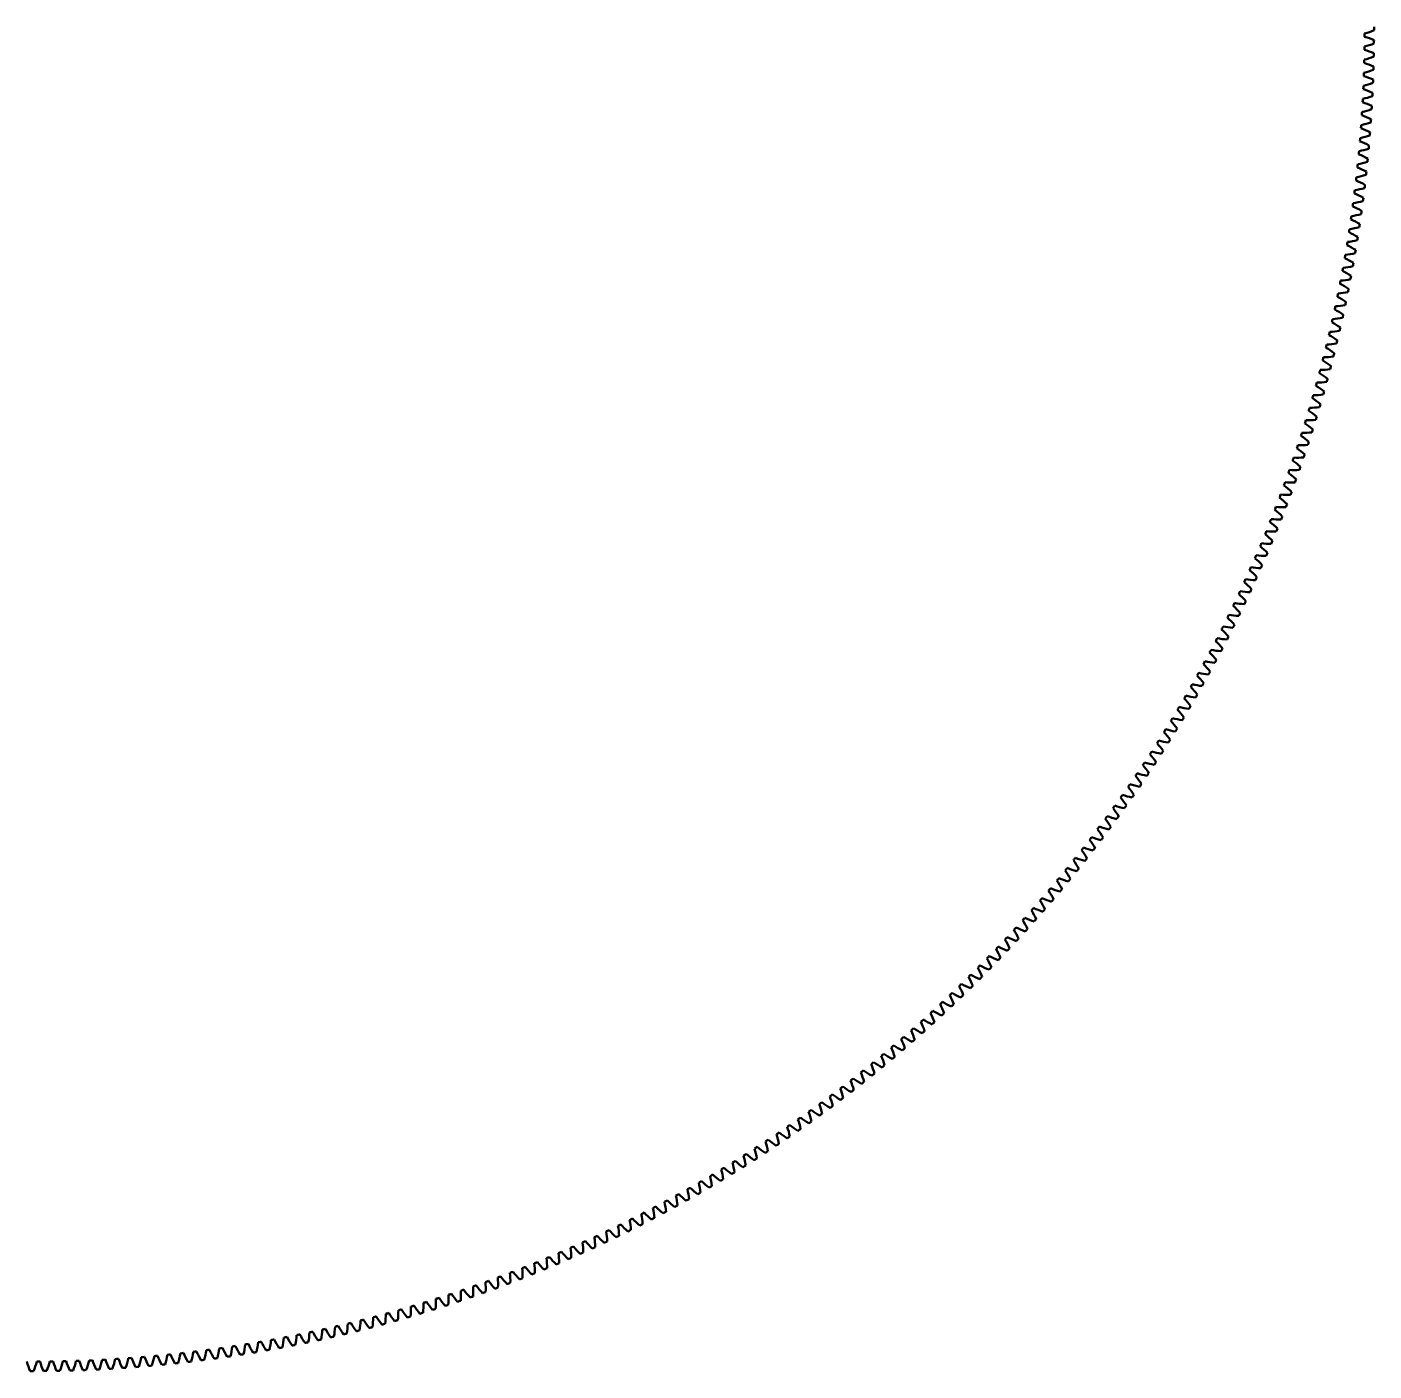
# Model space of a CAD drawing. Header units: millimetres. Extents: x -752 to 855, y 35 to 1642.
# Drawn here: x 48 to 855, y 35 to 839 of the extents above; entities that cross this region are included whole.
import ezdxf

# ---------------------------------------------------------------- set-up
doc = ezdxf.new("R2010")
doc.units = ezdxf.units.MM
doc.header["$LTSCALE"] = 0.2
doc.layers.add('Visible (ISO)', color=7, linetype='Continuous', lineweight=50)

msp = doc.modelspace()

# ---------------------------------------------------------------- linework, layer by layer
at = {"layer": 'Visible (ISO)'}
for centre, radius, start, end in [((51.29, 838.04), 803.48, 359.92969, 0.07031), ((51.29, 838.04), 797.86, 359.64844, 359.78906), ((838.07, 793.4), 41.25, 66.16836, 74.44501), ((838.47, 874.95), 41.25, 284.99249, 293.26914), ((51.29, 838.04), 803.48, 359.36719, 359.50781), ((51.29, 838.04), 797.86, 359.08594, 359.22656), ((837.59, 785.68), 41.25, 65.60586, 73.88251), ((838.8, 867.22), 41.25, 284.42999, 292.70664), ((51.29, 838.04), 803.48, 358.80469, 358.94531), ((51.29, 838.04), 797.86, 358.52344, 358.66406), ((837.04, 777.96), 41.25, 65.04336, 73.32001), ((839.04, 859.49), 41.25, 283.86749, 292.14414), ((51.29, 838.04), 803.48, 358.24219, 358.38281), ((51.29, 838.04), 797.86, 357.96094, 358.10156), ((836.41, 770.25), 41.25, 64.48086, 72.75751), ((839.22, 851.75), 41.25, 283.30499, 291.58164), ((51.29, 838.04), 803.48, 357.67969, 357.82031), ((51.29, 838.04), 797.86, 357.39844, 357.53906), ((835.71, 762.54), 41.25, 63.91836, 72.19501), ((839.31, 844.02), 41.25, 282.74249, 291.01914), ((51.29, 838.04), 803.48, 357.11719, 357.25781), ((51.29, 838.04), 797.86, 356.83594, 356.97656), ((834.93, 754.85), 41.25, 63.35586, 71.63251), ((839.33, 836.28), 41.25, 282.17999, 290.45664), ((51.29, 838.04), 803.48, 356.55469, 356.69531), ((51.29, 838.04), 797.86, 356.27344, 356.41406), ((834.08, 747.16), 41.25, 62.79336, 71.07001), ((839.28, 828.54), 41.25, 281.61749, 289.89414), ((51.29, 838.04), 803.48, 355.99219, 356.13281), ((51.29, 838.04), 797.86, 355.71094, 355.85156), ((833.15, 739.48), 41.25, 62.23086, 70.50751), ((839.15, 820.81), 41.25, 281.05499, 289.33164), ((51.29, 838.04), 803.48, 355.42969, 355.57031), ((838.66, 805.34), 41.25, 279.92999, 288.20664), ((51.29, 838.04), 797.86, 355.14844, 355.28906), ((832.14, 731.81), 41.25, 61.66836, 69.94501), ((838.94, 813.07), 41.25, 280.49249, 288.76914), ((51.29, 838.04), 803.48, 354.86719, 355.00781), ((838.3, 797.61), 41.25, 279.36749, 287.64414), ((51.29, 838.04), 797.86, 354.58594, 354.72656), ((831.06, 724.14), 41.25, 61.10586, 69.38251), ((51.29, 838.04), 803.48, 354.30469, 354.44531), ((837.86, 789.89), 41.25, 278.80499, 287.08164), ((51.29, 838.04), 797.86, 354.02344, 354.16406), ((829.91, 716.49), 41.25, 60.54336, 68.82001), ((51.29, 838.04), 803.48, 353.74219, 353.88281), ((837.35, 782.17), 41.25, 278.24249, 286.51914), ((51.29, 838.04), 797.86, 353.46094, 353.60156), ((828.68, 708.86), 41.25, 59.98086, 68.25751), ((51.29, 838.04), 803.48, 353.17969, 353.32031), ((836.77, 774.46), 41.25, 277.67999, 285.95664), ((51.29, 838.04), 797.86, 352.89844, 353.03906), ((827.37, 701.23), 41.25, 59.41836, 67.69501), ((51.29, 838.04), 803.48, 352.61719, 352.75781), ((51.29, 838.04), 797.86, 351.77344, 351.91406), ((836.1, 766.75), 41.25, 277.11749, 285.39414), ((51.29, 838.04), 797.86, 352.33594, 352.47656), ((825.99, 693.62), 41.25, 58.85586, 67.13251), ((51.29, 838.04), 803.48, 352.05469, 352.19531), ((51.29, 838.04), 797.86, 351.21094, 351.35156), ((835.37, 759.05), 41.25, 276.55499, 284.83164), ((824.53, 686.02), 41.25, 58.29336, 66.57001), ((51.29, 838.04), 803.48, 351.49219, 351.63281), ((51.29, 838.04), 797.86, 350.64844, 350.78906), ((834.55, 751.35), 41.25, 275.99249, 284.26914), ((823, 678.44), 41.25, 57.73086, 66.00751), ((51.29, 838.04), 803.48, 350.92969, 351.07031), ((51.29, 838.04), 797.86, 350.08594, 350.22656), ((833.66, 743.67), 41.25, 275.42999, 283.70664), ((821.4, 670.87), 41.25, 57.16836, 65.44501), ((51.29, 838.04), 803.48, 350.36719, 350.50781), ((51.29, 838.04), 797.86, 349.52344, 349.66406), ((832.7, 735.99), 41.25, 274.86749, 283.14414), ((819.72, 663.32), 41.25, 56.60586, 64.88251), ((51.29, 838.04), 803.48, 349.80469, 349.94531), ((51.29, 838.04), 797.86, 348.96094, 349.10156), ((831.66, 728.32), 41.25, 274.30499, 282.58164), ((817.97, 655.78), 41.25, 56.04336, 64.32001), ((51.29, 838.04), 803.48, 349.24219, 349.38281), ((51.29, 838.04), 797.86, 348.39844, 348.53906), ((814.24, 640.76), 41.25, 54.91836, 63.19501), ((830.55, 720.67), 41.25, 273.74249, 282.01914), ((816.14, 648.26), 41.25, 55.48086, 63.75751), ((51.29, 838.04), 803.48, 348.67969, 348.82031), ((51.29, 838.04), 797.86, 347.83594, 347.97656), ((812.27, 633.28), 41.25, 54.35586, 62.63251), ((829.36, 713.02), 41.25, 273.17999, 281.45664), ((51.29, 838.04), 803.48, 348.11719, 348.25781), ((51.29, 838.04), 797.86, 347.27344, 347.41406), ((810.22, 625.82), 41.25, 53.79336, 62.07001), ((828.09, 705.39), 41.25, 272.61749, 280.89414), ((51.29, 838.04), 803.48, 347.55469, 347.69531), ((51.29, 838.04), 797.86, 346.71094, 346.85156), ((808.1, 618.38), 41.25, 53.23086, 61.50751), ((826.75, 697.77), 41.25, 272.05499, 280.33164), ((51.29, 838.04), 803.48, 346.99219, 347.13281), ((51.29, 838.04), 797.86, 346.14844, 346.28906), ((805.91, 610.96), 41.25, 52.66836, 60.94501), ((825.34, 690.17), 41.25, 271.49249, 279.76914), ((51.29, 838.04), 803.48, 346.42969, 346.57031), ((51.29, 838.04), 797.86, 345.58594, 345.72656), ((803.65, 603.56), 41.25, 52.10586, 60.38251), ((823.85, 682.57), 41.25, 270.92999, 279.20664), ((51.29, 838.04), 803.48, 345.86719, 346.00781), ((51.29, 838.04), 797.86, 345.02344, 345.16406), ((801.31, 596.19), 41.25, 51.54336, 59.82001), ((822.29, 675), 41.25, 270.36749, 278.64414), ((51.29, 838.04), 803.48, 345.30469, 345.44531), ((51.29, 838.04), 797.86, 344.46094, 344.60156), ((798.9, 588.84), 41.25, 50.98086, 59.25751), ((820.65, 667.43), 41.25, 269.80499, 278.08164), ((51.29, 838.04), 803.48, 344.74219, 344.88281), ((51.29, 838.04), 797.86, 343.89844, 344.03906), ((796.41, 581.51), 41.25, 50.41836, 58.69501), ((818.94, 659.89), 41.25, 269.24249, 277.51914), ((51.29, 838.04), 803.48, 343.61719, 343.75781), ((51.29, 838.04), 803.48, 344.17969, 344.32031), ((51.29, 838.04), 797.86, 343.33594, 343.47656), ((793.86, 574.21), 41.25, 49.85586, 58.13251), ((817.15, 652.36), 41.25, 268.67999, 276.95664), ((51.29, 838.04), 803.48, 343.05469, 343.19531), ((51.29, 838.04), 797.86, 342.77344, 342.91406), ((791.23, 566.93), 41.25, 49.29336, 57.57001), ((815.29, 644.85), 41.25, 268.11749, 276.39414), ((51.29, 838.04), 803.48, 342.49219, 342.63281), ((51.29, 838.04), 797.86, 341.64844, 341.78906), ((811.35, 629.89), 41.25, 266.99249, 275.26914), ((51.29, 838.04), 797.86, 342.21094, 342.35156), ((788.54, 559.68), 41.25, 48.73086, 57.00751), ((813.36, 637.36), 41.25, 267.55499, 275.83164), ((51.29, 838.04), 803.48, 341.92969, 342.07031), ((51.29, 838.04), 797.86, 341.08594, 341.22656), ((809.27, 622.44), 41.25, 266.42999, 274.70664), ((785.77, 552.45), 41.25, 48.16836, 56.44501), ((51.29, 838.04), 803.48, 341.36719, 341.50781), ((51.29, 838.04), 797.86, 340.52344, 340.66406), ((807.12, 615.01), 41.25, 265.86749, 274.14414), ((782.93, 545.26), 41.25, 47.60586, 55.88251), ((51.29, 838.04), 803.48, 340.80469, 340.94531), ((51.29, 838.04), 797.86, 339.96094, 340.10156), ((777.04, 530.95), 41.25, 46.48086, 54.75751), ((804.89, 607.6), 41.25, 265.30499, 273.58164), ((780.02, 538.09), 41.25, 47.04336, 55.32001), ((51.29, 838.04), 803.48, 340.24219, 340.38281), ((51.29, 838.04), 797.86, 339.39844, 339.53906), ((773.99, 523.84), 41.25, 45.91836, 54.19501), ((802.59, 600.21), 41.25, 264.74249, 273.01914), ((51.29, 838.04), 803.48, 339.67969, 339.82031), ((51.29, 838.04), 797.86, 338.83594, 338.97656), ((770.87, 516.76), 41.25, 45.35586, 53.63251), ((800.22, 592.85), 41.25, 264.17999, 272.45664), ((51.29, 838.04), 803.48, 339.11719, 339.25781), ((51.29, 838.04), 797.86, 338.27344, 338.41406), ((767.68, 509.71), 41.25, 44.79336, 53.07001), ((797.78, 585.51), 41.25, 263.61749, 271.89414), ((51.29, 838.04), 803.48, 338.55469, 338.69531), ((51.29, 838.04), 797.86, 337.71094, 337.85156), ((764.42, 502.69), 41.25, 44.23086, 52.50751), ((795.26, 578.19), 41.25, 263.05499, 271.33164), ((51.29, 838.04), 803.48, 337.99219, 338.13281), ((51.29, 838.04), 797.86, 337.14844, 337.28906), ((761.1, 495.71), 41.25, 43.66836, 51.94501), ((792.68, 570.9), 41.25, 262.49249, 270.76914), ((51.29, 838.04), 803.48, 336.86719, 337.00781), ((51.29, 838.04), 803.48, 337.42969, 337.57031), ((51.29, 838.04), 797.86, 336.58594, 336.72656), ((757.7, 488.75), 41.25, 43.10586, 51.38251), ((790.02, 563.63), 41.25, 261.92999, 270.20664), ((51.29, 838.04), 803.48, 336.30469, 336.44531), ((51.29, 838.04), 797.86, 335.46094, 335.60156), ((784.49, 549.18), 41.25, 260.80499, 269.08164), ((51.29, 838.04), 797.86, 336.02344, 336.16406), ((754.24, 481.84), 41.25, 42.54336, 50.82001), ((787.29, 556.39), 41.25, 261.36749, 269.64414), ((51.29, 838.04), 803.48, 335.74219, 335.88281), ((51.29, 838.04), 797.86, 334.89844, 335.03906), ((781.62, 542), 41.25, 260.24249, 268.51914), ((750.71, 474.95), 41.25, 41.98086, 50.25751), ((51.29, 838.04), 803.48, 335.17969, 335.32031), ((51.29, 838.04), 797.86, 334.33594, 334.47656), ((743.45, 461.29), 41.25, 40.85586, 49.13251), ((778.67, 534.84), 41.25, 259.67999, 267.95664), ((747.11, 468.1), 41.25, 41.41836, 49.69501), ((51.29, 838.04), 803.48, 334.61719, 334.75781), ((51.29, 838.04), 797.86, 333.77344, 333.91406), ((739.71, 454.51), 41.25, 40.29336, 48.57001), ((775.66, 527.71), 41.25, 259.11749, 267.39414), ((51.29, 838.04), 803.48, 334.05469, 334.19531), ((51.29, 838.04), 797.86, 333.21094, 333.35156), ((735.91, 447.77), 41.25, 39.73086, 48.00751), ((772.58, 520.62), 41.25, 258.55499, 266.83164), ((51.29, 838.04), 803.48, 333.49219, 333.63281), ((51.29, 838.04), 797.86, 332.64844, 332.78906), ((732.05, 441.07), 41.25, 39.16836, 47.44501), ((769.43, 513.55), 41.25, 257.99249, 266.26914), ((51.29, 838.04), 803.48, 332.92969, 333.07031), ((51.29, 838.04), 797.86, 332.08594, 332.22656), ((728.12, 434.41), 41.25, 38.60586, 46.88251), ((766.21, 506.52), 41.25, 257.42999, 265.70664), ((51.29, 838.04), 803.48, 331.80469, 331.94531), ((51.29, 838.04), 803.48, 332.36719, 332.50781), ((51.29, 838.04), 797.86, 330.96094, 331.10156), ((759.56, 492.54), 41.25, 256.30499, 264.58164), ((51.29, 838.04), 797.86, 331.52344, 331.66406), ((724.13, 427.78), 41.25, 38.04336, 46.32001), ((762.92, 499.51), 41.25, 256.86749, 265.14414), ((51.29, 838.04), 803.48, 331.24219, 331.38281), ((51.29, 838.04), 797.86, 330.39844, 330.53906), ((715.94, 414.65), 41.25, 36.91836, 45.19501), ((756.14, 485.61), 41.25, 255.74249, 264.01914), ((720.07, 421.2), 41.25, 37.48086, 45.75751), ((51.29, 838.04), 803.48, 330.67969, 330.82031), ((51.29, 838.04), 797.86, 329.83594, 329.97656), ((711.75, 408.15), 41.25, 36.35586, 44.63251), ((752.64, 478.71), 41.25, 255.17999, 263.45664), ((51.29, 838.04), 803.48, 330.11719, 330.25781), ((51.29, 838.04), 797.86, 329.27344, 329.41406), ((707.5, 401.68), 41.25, 35.79336, 44.07001), ((749.08, 471.84), 41.25, 254.61749, 262.89414), ((51.29, 838.04), 803.48, 329.55469, 329.69531), ((51.29, 838.04), 797.86, 328.71094, 328.85156), ((703.18, 395.26), 41.25, 35.23086, 43.50751), ((745.45, 465), 41.25, 254.05499, 262.33164), ((51.29, 838.04), 803.48, 328.99219, 329.13281), ((51.29, 838.04), 797.86, 327.58594, 327.72656), ((738, 451.45), 41.25, 252.92999, 261.20664), ((51.29, 838.04), 797.86, 328.14844, 328.28906), ((698.81, 388.88), 41.25, 34.66836, 42.94501), ((741.76, 458.21), 41.25, 253.49249, 261.76914), ((51.29, 838.04), 803.48, 327.86719, 328.00781), ((51.29, 838.04), 803.48, 328.42969, 328.57031), ((51.29, 838.04), 797.86, 327.02344, 327.16406), ((689.86, 376.26), 41.25, 33.54336, 41.82001), ((734.17, 444.72), 41.25, 252.36749, 260.64414), ((694.37, 382.55), 41.25, 34.10586, 42.38251), ((51.29, 838.04), 803.48, 327.30469, 327.44531), ((51.29, 838.04), 797.86, 326.46094, 326.60156), ((685.3, 370.01), 41.25, 32.98086, 41.25751), ((730.27, 438.04), 41.25, 251.80499, 260.08164), ((51.29, 838.04), 803.48, 326.74219, 326.88281), ((51.29, 838.04), 797.86, 325.89844, 326.03906), ((680.67, 363.81), 41.25, 32.41836, 40.69501), ((726.31, 431.39), 41.25, 251.24249, 259.51914), ((51.29, 838.04), 803.48, 326.17969, 326.32031), ((51.29, 838.04), 797.86, 324.77344, 324.91406), ((718.2, 418.22), 41.25, 250.11749, 258.39414), ((51.29, 838.04), 797.86, 325.33594, 325.47656), ((675.99, 357.65), 41.25, 31.85586, 40.13251), ((722.29, 424.78), 41.25, 250.67999, 258.95664), ((51.29, 838.04), 803.48, 325.05469, 325.19531), ((51.29, 838.04), 803.48, 325.61719, 325.75781), ((51.29, 838.04), 797.86, 324.21094, 324.35156), ((666.44, 345.48), 41.25, 30.73086, 39.00751), ((714.05, 411.69), 41.25, 249.55499, 257.83164), ((671.24, 351.54), 41.25, 31.29336, 39.57001), ((51.29, 838.04), 803.48, 324.49219, 324.63281), ((51.29, 838.04), 797.86, 323.64844, 323.78906), ((661.57, 339.46), 41.25, 30.16836, 38.44501), ((709.83, 405.2), 41.25, 248.99249, 257.26914), ((51.29, 838.04), 803.48, 323.92969, 324.07031), ((51.29, 838.04), 797.86, 323.08594, 323.22656), ((656.65, 333.5), 41.25, 29.60586, 37.88251), ((705.55, 398.76), 41.25, 248.42999, 256.70664), ((51.29, 838.04), 803.48, 323.36719, 323.50781), ((51.29, 838.04), 797.86, 321.96094, 322.10156), ((696.8, 386), 41.25, 247.30499, 255.58164), ((51.29, 838.04), 797.86, 322.52344, 322.66406), ((651.66, 327.58), 41.25, 29.04336, 37.32001), ((701.2, 392.36), 41.25, 247.86749, 256.14414), ((51.29, 838.04), 803.48, 322.24219, 322.38281), ((51.29, 838.04), 803.48, 322.80469, 322.94531), ((51.29, 838.04), 797.86, 321.39844, 321.53906), ((641.53, 315.89), 41.25, 27.91836, 36.19501), ((692.33, 379.68), 41.25, 246.74249, 255.01914), ((646.62, 321.71), 41.25, 28.48086, 36.75751), ((51.29, 838.04), 803.48, 321.67969, 321.82031), ((51.29, 838.04), 797.86, 320.83594, 320.97656), ((636.37, 310.12), 41.25, 27.35586, 35.63251), ((687.8, 373.41), 41.25, 246.17999, 254.45664), ((51.29, 838.04), 803.48, 321.11719, 321.25781), ((51.29, 838.04), 797.86, 319.71094, 319.85156), ((678.55, 361), 41.25, 245.05499, 253.33164), ((51.29, 838.04), 797.86, 320.27344, 320.41406), ((631.16, 304.4), 41.25, 26.79336, 35.07001), ((683.21, 367.19), 41.25, 245.61749, 253.89414), ((51.29, 838.04), 803.48, 319.99219, 320.13281), ((51.29, 838.04), 803.48, 320.55469, 320.69531), ((51.29, 838.04), 797.86, 319.14844, 319.28906), ((620.57, 293.12), 41.25, 25.66836, 33.94501), ((673.84, 354.87), 41.25, 244.49249, 252.76914), ((625.89, 298.73), 41.25, 26.23086, 34.50751), ((51.29, 838.04), 803.48, 319.42969, 319.57031), ((51.29, 838.04), 797.86, 318.58594, 318.72656), ((615.19, 287.55), 41.25, 25.10586, 33.38251), ((669.07, 348.78), 41.25, 243.92999, 252.20664), ((51.29, 838.04), 803.48, 318.86719, 319.00781), ((51.29, 838.04), 797.86, 317.46094, 317.60156), ((604.28, 276.59), 41.25, 23.98086, 32.25751), ((659.34, 336.75), 41.25, 242.80499, 251.08164), ((51.29, 838.04), 797.86, 318.02344, 318.16406), ((609.76, 282.05), 41.25, 24.54336, 32.82001), ((664.23, 342.74), 41.25, 243.36749, 251.64414), ((51.29, 838.04), 803.48, 317.74219, 317.88281), ((51.29, 838.04), 803.48, 318.30469, 318.44531), ((51.29, 838.04), 797.86, 316.89844, 317.03906), ((598.74, 271.19), 41.25, 23.41836, 31.69501), ((654.39, 330.8), 41.25, 242.24249, 250.51914), ((51.29, 838.04), 803.48, 317.17969, 317.32031), ((51.29, 838.04), 797.86, 315.77344, 315.91406), ((644.31, 319.06), 41.25, 241.11749, 249.39414), ((51.29, 838.04), 797.86, 316.33594, 316.47656), ((593.15, 265.84), 41.25, 22.85586, 31.13251), ((649.38, 324.9), 41.25, 241.67999, 249.95664), ((51.29, 838.04), 803.48, 316.61719, 316.75781), ((51.29, 838.04), 797.86, 315.21094, 315.35156), ((581.81, 255.31), 41.25, 21.73086, 30.00751), ((639.19, 313.26), 41.25, 240.55499, 248.83164), ((587.5, 260.55), 41.25, 22.29336, 30.57001), ((51.29, 838.04), 803.48, 315.49219, 315.63281), ((51.29, 838.04), 803.48, 316.05469, 316.19531), ((51.29, 838.04), 797.86, 314.08594, 314.22656), ((628.77, 301.82), 41.25, 239.42999, 247.70664), ((51.29, 838.04), 797.86, 314.64844, 314.78906), ((576.06, 250.13), 41.25, 21.16836, 29.44501), ((634.01, 307.51), 41.25, 239.99249, 248.26914), ((51.29, 838.04), 803.48, 314.92969, 315.07031), ((51.29, 838.04), 797.86, 313.52344, 313.66406), ((564.42, 239.94), 41.25, 20.04336, 28.32001), ((623.48, 296.18), 41.25, 238.86749, 247.14414), ((570.26, 245.01), 41.25, 20.60586, 28.88251), ((51.29, 838.04), 803.48, 313.80469, 313.94531), ((51.29, 838.04), 803.48, 314.36719, 314.50781), ((51.29, 838.04), 797.86, 312.39844, 312.53906), ((612.73, 285.05), 41.25, 237.74249, 246.01914), ((51.29, 838.04), 797.86, 312.96094, 313.10156), ((558.52, 234.93), 41.25, 19.48086, 27.75751), ((618.14, 290.58), 41.25, 238.30499, 246.58164), ((51.29, 838.04), 803.48, 313.24219, 313.38281), ((51.29, 838.04), 797.86, 311.83594, 311.97656), ((546.58, 225.09), 41.25, 18.35586, 26.63251), ((607.28, 279.56), 41.25, 237.17999, 245.45664), ((552.58, 229.98), 41.25, 18.91836, 27.19501), ((51.29, 838.04), 803.48, 312.11719, 312.25781), ((51.29, 838.04), 803.48, 312.67969, 312.82031), ((51.29, 838.04), 797.86, 310.71094, 310.85156), ((596.21, 268.75), 41.25, 236.05499, 244.33164), ((51.29, 838.04), 797.86, 311.27344, 311.41406), ((540.54, 220.26), 41.25, 17.79336, 26.07001), ((601.77, 274.13), 41.25, 236.61749, 244.89414), ((51.29, 838.04), 803.48, 311.55469, 311.69531), ((51.29, 838.04), 797.86, 310.14844, 310.28906), ((528.32, 210.77), 41.25, 16.66836, 24.94501), ((590.59, 263.43), 41.25, 235.49249, 243.76914), ((534.45, 215.48), 41.25, 17.23086, 25.50751), ((51.29, 838.04), 803.48, 310.42969, 310.57031), ((51.29, 838.04), 803.48, 310.99219, 311.13281), ((51.29, 838.04), 797.86, 309.02344, 309.16406), ((515.91, 201.53), 41.25, 15.54336, 23.82001), ((579.2, 252.95), 41.25, 234.36749, 242.64414), ((51.29, 838.04), 797.86, 309.58594, 309.72656), ((522.14, 206.12), 41.25, 16.10586, 24.38251), ((584.92, 258.16), 41.25, 234.92999, 243.20664), ((51.29, 838.04), 803.48, 309.86719, 310.00781), ((51.29, 838.04), 797.86, 308.46094, 308.60156), ((509.64, 196.99), 41.25, 14.98086, 23.25751), ((573.43, 247.8), 41.25, 233.80499, 242.08164), ((51.29, 838.04), 803.48, 308.74219, 308.88281), ((51.29, 838.04), 803.48, 309.30469, 309.44531), ((51.29, 838.04), 797.86, 307.33594, 307.47656), ((496.96, 188.12), 41.25, 13.85586, 22.13251), ((561.75, 237.66), 41.25, 232.67999, 240.95664), ((51.29, 838.04), 797.86, 307.89844, 308.03906), ((503.32, 192.53), 41.25, 14.41836, 22.69501), ((51.29, 838.04), 803.48, 307.61719, 307.75781), ((567.62, 242.7), 41.25, 233.24249, 241.51914), ((51.29, 838.04), 803.48, 308.17969, 308.32031), ((51.29, 838.04), 797.86, 306.21094, 306.35156), ((484.12, 179.49), 41.25, 12.73086, 21.00751), ((549.86, 227.75), 41.25, 231.55499, 239.83164), ((51.29, 838.04), 797.86, 306.77344, 306.91406), ((490.56, 183.78), 41.25, 13.29336, 21.57001), ((555.83, 232.68), 41.25, 232.11749, 240.39414), ((51.29, 838.04), 803.48, 307.05469, 307.19531), ((51.29, 838.04), 797.86, 305.08594, 305.22656), ((537.78, 218.08), 41.25, 230.42999, 238.70664), ((51.29, 838.04), 797.86, 305.64844, 305.78906), ((477.63, 175.28), 41.25, 12.16836, 20.44501), ((543.84, 222.89), 41.25, 230.99249, 239.26914), ((51.29, 838.04), 803.48, 305.92969, 306.07031), ((51.29, 838.04), 803.48, 306.49219, 306.63281), ((51.29, 838.04), 797.86, 304.52344, 304.66406), ((464.54, 167.03), 41.25, 11.04336, 19.32001), ((531.67, 213.34), 41.25, 229.86749, 238.14414), ((471.11, 171.12), 41.25, 11.60586, 19.88251), ((51.29, 838.04), 803.48, 304.80469, 304.94531), ((51.29, 838.04), 803.48, 305.36719, 305.50781), ((51.29, 838.04), 797.86, 303.39844, 303.53906), ((451.28, 159.05), 41.25, 9.91836, 18.19501), ((519.31, 204.02), 41.25, 228.74249, 237.01914), ((51.29, 838.04), 803.48, 303.67969, 303.82031), ((51.29, 838.04), 797.86, 303.96094, 304.10156), ((457.93, 163.01), 41.25, 10.48086, 18.75751), ((525.52, 208.65), 41.25, 229.30499, 237.58164), ((51.29, 838.04), 803.48, 304.24219, 304.38281), ((51.29, 838.04), 797.86, 302.27344, 302.41406), ((437.88, 151.33), 41.25, 8.79336, 17.07001), ((506.78, 194.96), 41.25, 227.61749, 235.89414), ((51.29, 838.04), 803.48, 302.55469, 302.69531), ((51.29, 838.04), 797.86, 302.83594, 302.97656), ((444.6, 155.16), 41.25, 9.35586, 17.63251), ((513.07, 199.46), 41.25, 228.17999, 236.45664), ((51.29, 838.04), 803.48, 303.11719, 303.25781), ((51.29, 838.04), 797.86, 301.14844, 301.28906), ((424.32, 143.87), 41.25, 7.66836, 15.94501), ((494.06, 186.14), 41.25, 226.49249, 234.76914), ((51.29, 838.04), 803.48, 301.42969, 301.57031), ((51.29, 838.04), 797.86, 301.71094, 301.85156), ((431.12, 147.56), 41.25, 8.23086, 16.50751), ((500.44, 190.52), 41.25, 227.05499, 235.33164), ((51.29, 838.04), 803.48, 301.99219, 302.13281), ((51.29, 838.04), 797.86, 300.02344, 300.16406), ((410.62, 136.68), 41.25, 6.54336, 14.82001), ((481.18, 177.57), 41.25, 225.36749, 233.64414), ((51.29, 838.04), 803.48, 300.30469, 300.44531), ((51.29, 838.04), 797.86, 300.58594, 300.72656), ((417.49, 140.24), 41.25, 7.10586, 15.38251), ((487.64, 181.82), 41.25, 225.92999, 234.20664), ((51.29, 838.04), 803.48, 300.86719, 301.00781), ((51.29, 838.04), 797.86, 298.89844, 299.03906), ((396.78, 129.76), 41.25, 5.41836, 13.69501), ((468.13, 169.26), 41.25, 224.24249, 232.51914), ((51.29, 838.04), 803.48, 299.17969, 299.32031), ((51.29, 838.04), 797.86, 299.46094, 299.60156), ((403.71, 133.18), 41.25, 5.98086, 14.25751), ((474.67, 173.38), 41.25, 224.80499, 233.08164), ((51.29, 838.04), 803.48, 299.74219, 299.88281), ((51.29, 838.04), 797.86, 297.21094, 297.35156), ((448.25, 157.27), 41.25, 222.55499, 230.83164), ((51.29, 838.04), 797.86, 297.77344, 297.91406), ((382.81, 123.11), 41.25, 4.29336, 12.57001), ((454.92, 161.2), 41.25, 223.11749, 231.39414), ((51.29, 838.04), 803.48, 298.05469, 298.19531), ((51.29, 838.04), 797.86, 298.33594, 298.47656), ((389.81, 126.4), 41.25, 4.85586, 13.13251), ((461.54, 165.2), 41.25, 223.67999, 231.95664), ((51.29, 838.04), 803.48, 298.61719, 298.75781), ((51.29, 838.04), 797.86, 296.08594, 296.22656), ((361.61, 113.66), 41.25, 2.60586, 10.88251), ((434.81, 149.61), 41.25, 221.42999, 229.70664), ((51.29, 838.04), 797.86, 296.64844, 296.78906), ((368.7, 116.74), 41.25, 3.16836, 11.44501), ((441.55, 153.41), 41.25, 221.99249, 230.26914), ((51.29, 838.04), 803.48, 296.92969, 297.07031), ((375.77, 119.89), 41.25, 3.73086, 12.00751), ((51.29, 838.04), 803.48, 297.49219, 297.63281), ((51.29, 838.04), 797.86, 294.96094, 295.10156), ((347.33, 107.71), 41.25, 1.48086, 9.75751), ((421.22, 142.21), 41.25, 220.30499, 228.58164), ((51.29, 838.04), 797.86, 295.52344, 295.66406), ((354.48, 110.65), 41.25, 2.04336, 10.32001), ((428.03, 145.88), 41.25, 220.86749, 229.14414), ((51.29, 838.04), 803.48, 295.80469, 295.94531), ((51.29, 838.04), 803.48, 296.36719, 296.50781), ((51.29, 838.04), 797.86, 293.27344, 293.41406), ((325.69, 99.31), 41.25, 359.79336, 8.07001), ((400.57, 131.62), 41.25, 218.61749, 226.89414), ((51.29, 838.04), 797.86, 293.83594, 293.97656), ((332.93, 102.03), 41.25, 0.35586, 8.63251), ((407.49, 135.08), 41.25, 219.17999, 227.45664), ((51.29, 838.04), 803.48, 294.11719, 294.25781), ((51.29, 838.04), 797.86, 294.39844, 294.53906), ((340.14, 104.84), 41.25, 0.91836, 9.19501), ((414.37, 138.61), 41.25, 219.74249, 228.01914), ((51.29, 838.04), 803.48, 294.67969, 294.82031), ((51.29, 838.04), 803.48, 295.24219, 295.38281), ((51.29, 838.04), 797.86, 291.58594, 291.72656), ((379.61, 121.64), 41.25, 216.92999, 225.20664), ((51.29, 838.04), 797.86, 292.14844, 292.28906), ((311.13, 94.06), 41.25, 358.66836, 6.94501), ((386.63, 124.9), 41.25, 217.49249, 225.76914), ((51.29, 838.04), 797.86, 292.71094, 292.85156), ((318.43, 96.65), 41.25, 359.23086, 7.50751), ((393.62, 128.23), 41.25, 218.05499, 226.33164), ((51.29, 838.04), 803.48, 292.99219, 293.13281), ((51.29, 838.04), 803.48, 293.55469, 293.69531), ((51.29, 838.04), 797.86, 290.46094, 290.60156), ((289.11, 86.73), 41.25, 356.98086, 5.25751), ((365.48, 115.33), 41.25, 215.80499, 224.08164), ((51.29, 838.04), 797.86, 291.02344, 291.16406), ((296.48, 89.1), 41.25, 357.54336, 5.82001), ((372.56, 118.45), 41.25, 216.36749, 224.64414), ((51.29, 838.04), 803.48, 291.30469, 291.44531), ((303.82, 91.54), 41.25, 358.10586, 6.38251), ((51.29, 838.04), 803.48, 291.86719, 292.00781), ((51.29, 838.04), 803.48, 292.42969, 292.57031), ((51.29, 838.04), 797.86, 288.21094, 288.35156), ((336.87, 103.55), 41.25, 213.55499, 221.83164), ((266.88, 80.05), 41.25, 355.29336, 3.57001), ((51.29, 838.04), 797.86, 288.77344, 288.91406), ((344.07, 106.39), 41.25, 214.11749, 222.39414), ((51.29, 838.04), 797.86, 289.33594, 289.47656), ((274.32, 82.21), 41.25, 355.85586, 4.13251), ((351.23, 109.3), 41.25, 214.67999, 222.95664), ((51.29, 838.04), 803.48, 289.61719, 289.75781), ((51.29, 838.04), 797.86, 289.89844, 290.03906), ((281.73, 84.43), 41.25, 356.41836, 4.69501), ((358.37, 112.28), 41.25, 215.24249, 223.51914), ((51.29, 838.04), 803.48, 290.17969, 290.32031), ((51.29, 838.04), 803.48, 290.74219, 290.88281), ((236.96, 72.17), 41.25, 353.04336, 1.32001), ((51.29, 838.04), 797.86, 286.52344, 286.66406), ((315.12, 95.46), 41.25, 211.86749, 220.14414), ((244.47, 74.03), 41.25, 353.60586, 1.88251), ((51.29, 838.04), 797.86, 287.08594, 287.22656), ((322.39, 98.09), 41.25, 212.42999, 220.70664), ((251.96, 75.97), 41.25, 354.16836, 2.44501), ((51.29, 838.04), 797.86, 287.64844, 287.78906), ((329.64, 100.79), 41.25, 212.99249, 221.26914), ((51.29, 838.04), 803.48, 287.92969, 288.07031), ((259.43, 77.97), 41.25, 354.73086, 3.00751), ((51.29, 838.04), 803.48, 288.49219, 288.63281), ((51.29, 838.04), 803.48, 289.05469, 289.19531), ((206.75, 65.47), 41.25, 350.79336, 359.07001), ((51.29, 838.04), 797.86, 284.27344, 284.41406), ((285.76, 85.68), 41.25, 209.61749, 217.89414), ((214.33, 67.04), 41.25, 351.35586, 359.63251), ((51.29, 838.04), 797.86, 284.83594, 284.97656), ((293.13, 88.02), 41.25, 210.17999, 218.45664), ((221.89, 68.68), 41.25, 351.91836, 0.19501), ((51.29, 838.04), 797.86, 285.39844, 285.53906), ((300.49, 90.43), 41.25, 210.74249, 219.01914), ((51.29, 838.04), 803.48, 285.67969, 285.82031), ((229.43, 70.39), 41.25, 352.48086, 0.75751), ((51.29, 838.04), 797.86, 285.96094, 286.10156), ((307.81, 92.91), 41.25, 211.30499, 219.58164), ((51.29, 838.04), 803.48, 286.24219, 286.38281), ((51.29, 838.04), 803.48, 286.80469, 286.94531), ((51.29, 838.04), 803.48, 287.36719, 287.50781), ((51.29, 838.04), 797.86, 281.46094, 281.60156), ((248.56, 75.08), 41.25, 206.80499, 215.08164), ((176.3, 59.97), 41.25, 348.54336, 356.82001), ((51.29, 838.04), 797.86, 282.02344, 282.16406), ((256.04, 77.05), 41.25, 207.36749, 215.64414), ((183.93, 61.23), 41.25, 349.10586, 357.38251), ((51.29, 838.04), 797.86, 282.58594, 282.72656), ((263.5, 79.1), 41.25, 207.92999, 216.20664), ((191.55, 62.57), 41.25, 349.66836, 357.94501), ((51.29, 838.04), 797.86, 283.14844, 283.28906), ((270.94, 81.22), 41.25, 208.49249, 216.76914), ((51.29, 838.04), 803.48, 283.42969, 283.57031), ((199.16, 63.98), 41.25, 350.23086, 358.50751), ((51.29, 838.04), 797.86, 283.71094, 283.85156), ((278.36, 83.41), 41.25, 209.05499, 217.33164), ((51.29, 838.04), 803.48, 283.99219, 284.13281), ((51.29, 838.04), 803.48, 284.55469, 284.69531), ((51.29, 838.04), 803.48, 285.11719, 285.25781), ((130.28, 53.96), 41.25, 345.16836, 353.44501), ((51.29, 838.04), 797.86, 278.64844, 278.78906), ((210.89, 66.32), 41.25, 203.99249, 212.26914), ((137.97, 54.77), 41.25, 345.73086, 354.00751), ((51.29, 838.04), 797.86, 279.21094, 279.35156), ((218.45, 67.92), 41.25, 204.55499, 212.83164), ((145.66, 55.66), 41.25, 346.29336, 354.57001), ((51.29, 838.04), 797.86, 279.77344, 279.91406), ((226.01, 69.6), 41.25, 205.11749, 213.39414), ((153.33, 56.62), 41.25, 346.85586, 355.13251), ((51.29, 838.04), 797.86, 280.33594, 280.47656), ((233.54, 71.35), 41.25, 205.67999, 213.95664), ((51.29, 838.04), 803.48, 280.61719, 280.75781), ((161, 57.66), 41.25, 347.41836, 355.69501), ((51.29, 838.04), 797.86, 280.89844, 281.03906), ((241.06, 73.18), 41.25, 206.24249, 214.51914), ((51.29, 838.04), 803.48, 281.17969, 281.32031), ((168.65, 58.78), 41.25, 347.98086, 356.25751), ((51.29, 838.04), 803.48, 281.74219, 281.88281), ((51.29, 838.04), 803.48, 282.30469, 282.44531), ((51.29, 838.04), 803.48, 282.86719, 283.00781), ((29.84, 50.28), 41.25, 337.85586, 346.13251), ((51.29, 838.04), 797.86, 271.33594, 271.47656), ((111.36, 52.28), 41.25, 196.67999, 204.95664), ((37.57, 50.11), 41.25, 338.41836, 346.69501), ((51.29, 838.04), 797.86, 271.89844, 272.03906), ((119.07, 52.91), 41.25, 197.24249, 205.51914), ((45.31, 50.01), 41.25, 338.98086, 347.25751), ((51.29, 838.04), 797.86, 272.46094, 272.60156), ((126.78, 53.61), 41.25, 197.80499, 206.08164), ((53.04, 49.99), 41.25, 339.54336, 347.82001), ((51.29, 838.04), 797.86, 273.02344, 273.16406), ((134.48, 54.39), 41.25, 198.36749, 206.64414), ((60.78, 50.04), 41.25, 340.10586, 348.38251), ((51.29, 838.04), 797.86, 273.58594, 273.72656), ((142.17, 55.24), 41.25, 198.92999, 207.20664), ((68.51, 50.18), 41.25, 340.66836, 348.94501), ((51.29, 838.04), 797.86, 274.14844, 274.28906), ((149.85, 56.17), 41.25, 199.49249, 207.76914), ((76.25, 50.38), 41.25, 341.23086, 349.50751), ((51.29, 838.04), 797.86, 274.71094, 274.85156), ((157.52, 57.18), 41.25, 200.05499, 208.33164), ((83.98, 50.67), 41.25, 341.79336, 350.07001), ((51.29, 838.04), 797.86, 275.27344, 275.41406), ((165.18, 58.26), 41.25, 200.61749, 208.89414), ((91.71, 51.02), 41.25, 342.35586, 350.63251), ((51.29, 838.04), 797.86, 275.83594, 275.97656), ((172.83, 59.42), 41.25, 201.17999, 209.45664), ((99.43, 51.46), 41.25, 342.91836, 351.19501), ((51.29, 838.04), 797.86, 276.39844, 276.53906), ((180.47, 60.65), 41.25, 201.74249, 210.01914), ((107.15, 51.97), 41.25, 343.48086, 351.75751), ((51.29, 838.04), 797.86, 276.96094, 277.10156), ((188.09, 61.95), 41.25, 202.30499, 210.58164), ((51.29, 838.04), 803.48, 277.24219, 277.38281), ((114.87, 52.56), 41.25, 344.04336, 352.32001), ((51.29, 838.04), 797.86, 277.52344, 277.66406), ((195.7, 63.33), 41.25, 202.86749, 211.14414), ((51.29, 838.04), 803.48, 277.80469, 277.94531), ((122.57, 53.22), 41.25, 344.60586, 352.88251), ((51.29, 838.04), 797.86, 278.08594, 278.22656), ((203.3, 64.79), 41.25, 203.42999, 211.70664), ((51.29, 838.04), 803.48, 278.36719, 278.50781), ((51.29, 838.04), 803.48, 278.92969, 279.07031), ((51.29, 838.04), 803.48, 279.49219, 279.63281), ((51.29, 838.04), 803.48, 280.05469, 280.19531), ((88.2, 50.85), 41.25, 194.99249, 203.26914), ((51.29, 838.04), 803.48, 269.92969, 270.07031), ((14.37, 50.85), 41.25, 336.73086, 345.00751), ((51.29, 838.04), 797.86, 270.21094, 270.35156), ((95.92, 51.25), 41.25, 195.55499, 203.83164), ((51.29, 838.04), 803.48, 270.49219, 270.63281), ((22.1, 50.53), 41.25, 337.29336, 345.57001), ((51.29, 838.04), 797.86, 270.77344, 270.91406), ((103.65, 51.73), 41.25, 196.11749, 204.39414), ((51.29, 838.04), 803.48, 271.05469, 271.19531), ((51.29, 838.04), 803.48, 271.61719, 271.75781), ((51.29, 838.04), 803.48, 272.17969, 272.32031), ((51.29, 838.04), 803.48, 272.74219, 272.88281), ((51.29, 838.04), 803.48, 273.30469, 273.44531), ((51.29, 838.04), 803.48, 273.86719, 274.00781), ((51.29, 838.04), 803.48, 274.42969, 274.57031), ((51.29, 838.04), 803.48, 274.99219, 275.13281), ((51.29, 838.04), 803.48, 275.55469, 275.69531), ((51.29, 838.04), 803.48, 276.11719, 276.25781), ((51.29, 838.04), 803.48, 276.67969, 276.82031)]:
    msp.add_arc(centre, radius, start, end, dxfattribs=at)

doc.saveas('drawing.dxf')
